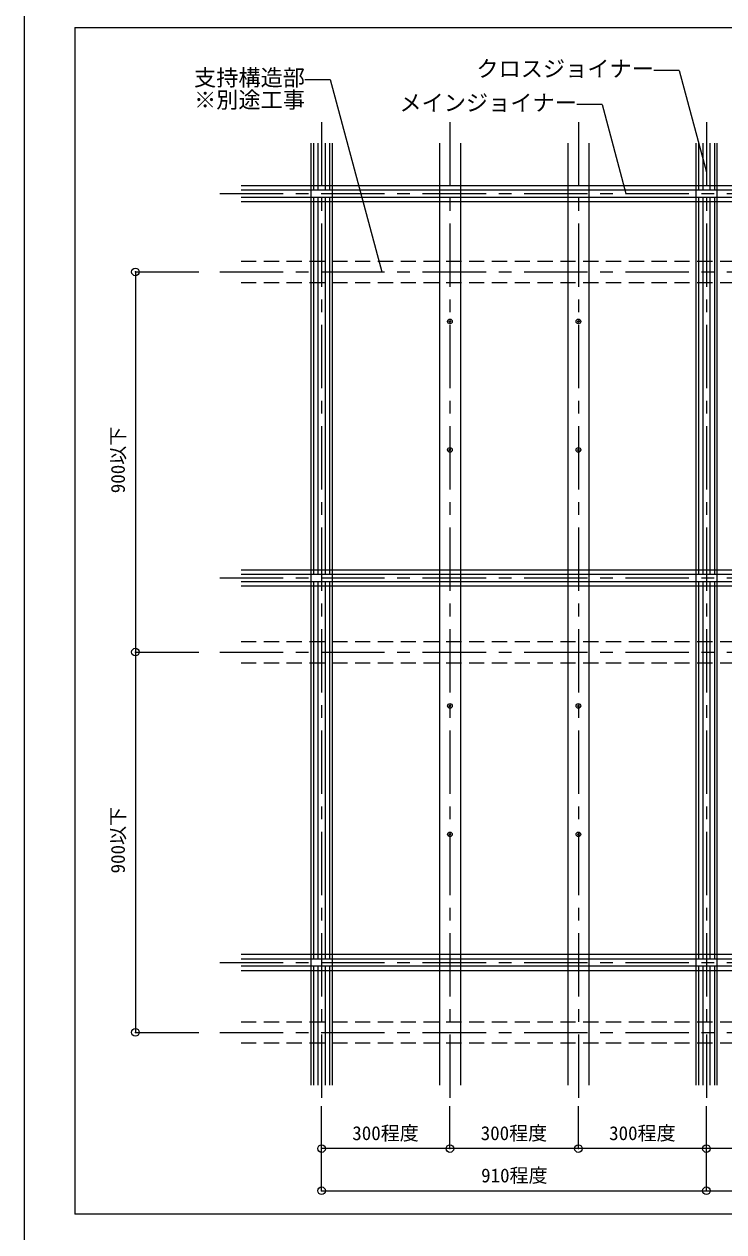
# Model space of a CAD drawing. Units: millimetres on the paper, enlarged 10 times, with parts at other scales. Extents: x -1950 to 1950, y -1347 to 1325.
# Drawn here: x -1950 to -1398, y -554 to 399 of the extents above; entities that cross this region are included whole.
import ezdxf
from ezdxf.enums import TextEntityAlignment as Align

# ---------------------------------------------------------------- set-up
doc = ezdxf.new("R2010")
doc.units = ezdxf.units.MM
doc.header["$LTSCALE"] = 10
doc.header["$PDMODE"] = 32
doc.header["$PDSIZE"] = 6
doc.linetypes.add('CHAIN1', pattern=[8, 5, -1, 1, -1])
doc.linetypes.add('DASHED1', pattern=[1.8, 1.2, -0.6])
for name, color, linetype, lineweight in [('6-0_中心線', 4, 'CHAIN1', 9), ('6-1_吊り材', 7, 'Continuous', 18), ('6-2_野縁受け', 3, 'Continuous', 18), ('6-3_野縁', 2, 'Continuous', 25), ('6-5_寸法', 4, 'Continuous', 9), ('6-6_文字', 7, 'Continuous', 18), ('6-9_躯体他', 4, 'DASHED1', 9), ('6-C_ビス・アンカーボルト・強調図形', 2, 'Continuous', 25), ('F-3_野縁', 3, 'Continuous', 18)]:
    doc.layers.add(name, color=color, linetype=linetype, lineweight=lineweight)
doc.styles.add('ＭＳ ゴシック', font='')
doc.styles.get('ＭＳ ゴシック').set_extended_font_data('MS Gothic')

msp = doc.modelspace()

# ---------------------------------------------------------------- linework, layer by layer
at = {"layer": '6-0_中心線'}
for p, q in [((-1715.33, 321.77), (-1715.33, -454.8)), ((-1614, 321.77), (-1614, -454.8)), ((-1512.67, 321.77), (-1512.67, -454.8)), ((-1411.67, 321.77), (-1411.67, -454.8)), ((-1795.56, 265.43), (-724.44, 265.43)), ((-1795.56, 203.54), (-724.44, 203.54)), ((-1795.56, -37.9), (-724.44, -37.9)), ((-1795.56, -96.46), (-724.44, -96.46)), ((-1795.56, -341.23), (-724.44, -341.23)), ((-1795.56, -396.46), (-724.44, -396.46))]:
    msp.add_line(p, q, dxfattribs=at)
at = {"layer": '6-1_吊り材'}
for p, q in [((-1723.67, 305.1), (-1723.67, -438.13)), ((-1707, 305.1), (-1707, -438.13)), ((-1622.33, 305.1), (-1622.33, -438.13)), ((-1605.67, 305.1), (-1605.67, -438.13)), ((-1521, 305.1), (-1521, -438.13)), ((-1504.33, 305.1), (-1504.33, -438.13)), ((-1420, 305.1), (-1420, -438.13)), ((-1403.33, 305.1), (-1403.33, -438.13))]:
    msp.add_line(p, q, dxfattribs=at)
at = {"layer": '6-2_野縁受け'}
for p, q in [((-1778.89, 271.77), (-741.11, 271.77)), ((-1778.89, 268.27), (-741.11, 268.27)), ((-1778.89, 262.6), (-741.11, 262.6)), ((-1778.89, 259.1), (-741.11, 259.1)), ((-1778.89, -31.57), (-741.11, -31.57)), ((-1778.89, -35.07), (-741.11, -35.07)), ((-1778.89, -40.73), (-741.11, -40.73)), ((-1778.89, -44.23), (-741.11, -44.23)), ((-1778.89, -334.9), (-741.11, -334.9)), ((-1778.89, -338.4), (-741.11, -338.4)), ((-1778.89, -344.07), (-741.11, -344.07)), ((-1778.89, -347.57), (-741.11, -347.57))]:
    msp.add_line(p, q, dxfattribs=at)
at = {"layer": '6-3_野縁'}
for p, q in [((-1721.67, 305.1), (-1721.67, 268.27)), ((-1718.17, 305.1), (-1718.17, 268.27)), ((-1712.5, 305.1), (-1712.5, 268.27)), ((-1709, 305.1), (-1709, 268.27)), ((-1418, 305.1), (-1418, 268.27)), ((-1414.5, 305.1), (-1414.5, 268.27)), ((-1408.83, 305.1), (-1408.83, 268.27)), ((-1405.33, 305.1), (-1405.33, 268.27)), ((-1721.67, 262.6), (-1721.67, -35.07)), ((-1718.17, 262.6), (-1718.17, -35.07)), ((-1712.5, 262.6), (-1712.5, -35.07)), ((-1709, 262.6), (-1709, -35.07)), ((-1418, 262.6), (-1418, -35.07)), ((-1414.5, 262.6), (-1414.5, -35.07)), ((-1408.83, 262.6), (-1408.83, -35.07)), ((-1405.33, 262.6), (-1405.33, -35.07)), ((-1721.67, -40.73), (-1721.67, -338.4)), ((-1718.17, -40.73), (-1718.17, -338.4)), ((-1712.5, -40.73), (-1712.5, -338.4)), ((-1709, -40.73), (-1709, -338.4)), ((-1418, -40.73), (-1418, -338.4)), ((-1414.5, -40.73), (-1414.5, -338.4)), ((-1408.83, -40.73), (-1408.83, -338.4)), ((-1405.33, -40.73), (-1405.33, -338.4)), ((-1721.67, -344.07), (-1721.67, -438.13)), ((-1718.17, -344.07), (-1718.17, -438.13)), ((-1712.5, -344.07), (-1712.5, -438.13)), ((-1709, -344.07), (-1709, -438.13)), ((-1418, -344.07), (-1418, -438.13)), ((-1414.5, -344.07), (-1414.5, -438.13)), ((-1408.83, -344.07), (-1408.83, -438.13)), ((-1405.33, -344.07), (-1405.33, -438.13))]:
    msp.add_line(p, q, dxfattribs=at)
at = {"layer": '6-5_寸法'}
for p, q in [((-1862.22, 203.54), (-1862.22, -96.46)), ((-1862.22, 203.54), (-1812.22, 203.54)), ((-1862.22, -96.46), (-1862.22, -396.46)), ((-1862.22, -96.46), (-1812.22, -96.46)), ((-1862.22, -396.46), (-1812.22, -396.46)), ((-1614, -488.13), (-1614, -454.8)), ((-1512.67, -488.13), (-1512.67, -454.8)), ((-1411.67, -488.13), (-1411.67, -454.8)), ((-1411.67, -488.13), (-1411.67, -454.8)), ((-1715.33, -521.46), (-1715.33, -488.13)), ((-1512.67, -488.13), (-1614, -488.13)), ((-1411.67, -488.13), (-1512.67, -488.13)), ((-1310.67, -488.13), (-1411.67, -488.13)), ((-1411.67, -521.46), (-1411.67, -488.13)), ((-1715.33, -521.46), (-805, -521.46))]:
    msp.add_line(p, q, dxfattribs=at)
msp.add_lwpolyline([(-1614, -488.13), (-1715.33, -488.13), (-1715.33, -454.8)], dxfattribs=at)
at = {"layer": '6-5_寸法', "color": 7}
for p in [(-1862.22, 203.54), (-1862.22, -96.46), (-1862.22, -396.46), (-1715.33, -488.13), (-1614, -488.13), (-1512.67, -488.13), (-1411.67, -488.13), (-1715.33, -521.46), (-1411.67, -521.46)]:
    msp.add_point(p, dxfattribs=at)
at = {"layer": '6-6_文字'}
for p, q in [((-1433.14, 362.36), (-1453.14, 362.36)), ((-1433.14, 362.36), (-1411.67, 282.24)), ((-1728.43, 355.27), (-1708.43, 355.27)), ((-1708.43, 355.27), (-1667.77, 203.54)), ((-1493.89, 335.49), (-1513.89, 335.49)), ((-1493.89, 335.49), (-1475.12, 265.43))]:
    msp.add_line(p, q, dxfattribs=at)
at = {"layer": '6-9_躯体他'}
for p, q in [((-1778.89, 211.87), (-741.11, 211.87)), ((-1778.89, 195.2), (-741.11, 195.2)), ((-1778.89, -88.13), (-741.11, -88.13)), ((-1778.89, -104.8), (-741.11, -104.8)), ((-1778.89, -388.13), (-741.11, -388.13)), ((-1778.89, -404.8), (-741.11, -404.8))]:
    msp.add_line(p, q, dxfattribs=at)
at = {"layer": '6-C_ビス・アンカーボルト・強調図形'}
for p, q in [((-1614.75, 164.6), (-1614.37, 164.6)), ((-1614.37, 164.6), (-1614.23, 164.67)), ((-1614.37, 164.6), (-1614.31, 164.55)), ((-1614.37, 164.26), (-1614.31, 164.32)), ((-1614.23, 164.67), (-1614.17, 164.61)), ((-1614.23, 164.2), (-1614.17, 164.26)), ((-1614.17, 164.06), (-1614.23, 164.2)), ((-1613.82, 164.43), (-1614.18, 164.43)), ((-1614.17, 164.8), (-1614.11, 164.74)), ((-1614.17, 164.06), (-1614.11, 164.12)), ((-1614.16, 163.68), (-1614.17, 164.06)), ((-1614, 164.61), (-1614, 164.25)), ((-1613.83, 164.8), (-1613.89, 164.74)), ((-1613.83, 164.06), (-1613.89, 164.12)), ((-1613.84, 165.18), (-1613.83, 164.8)), ((-1613.83, 164.8), (-1613.77, 164.67)), ((-1613.77, 164.67), (-1613.83, 164.61)), ((-1613.77, 164.2), (-1613.83, 164.26)), ((-1613.63, 164.6), (-1613.77, 164.67)), ((-1613.63, 164.26), (-1613.77, 164.2)), ((-1613.63, 164.6), (-1613.69, 164.55)), ((-1613.63, 164.26), (-1613.69, 164.32)), ((-1613.25, 164.6), (-1613.63, 164.6)), ((-1613.25, 164.27), (-1613.63, 164.26)), ((-1513.42, 164.6), (-1513.04, 164.6)), ((-1513.04, 164.6), (-1512.9, 164.67)), ((-1513.04, 164.6), (-1512.98, 164.55)), ((-1513.04, 164.26), (-1512.98, 164.32)), ((-1512.9, 164.67), (-1512.84, 164.61)), ((-1512.9, 164.2), (-1512.84, 164.26)), ((-1512.84, 164.06), (-1512.9, 164.2)), ((-1512.48, 164.43), (-1512.85, 164.43)), ((-1512.84, 164.8), (-1512.78, 164.74)), ((-1512.84, 164.06), (-1512.78, 164.12)), ((-1512.83, 163.68), (-1512.84, 164.06)), ((-1512.67, 164.61), (-1512.67, 164.25)), ((-1512.5, 164.8), (-1512.55, 164.74)), ((-1512.5, 164.06), (-1512.55, 164.12)), ((-1512.5, 165.18), (-1512.5, 164.8)), ((-1512.5, 164.8), (-1512.43, 164.67)), ((-1512.43, 164.67), (-1512.49, 164.61)), ((-1512.43, 164.2), (-1512.49, 164.26)), ((-1512.3, 164.6), (-1512.43, 164.67)), ((-1512.3, 164.26), (-1512.43, 164.2)), ((-1512.3, 164.6), (-1512.35, 164.55)), ((-1512.3, 164.26), (-1512.35, 164.32)), ((-1511.92, 164.6), (-1512.3, 164.6)), ((-1511.92, 164.27), (-1512.3, 164.26)), ((-1614.75, 63.26), (-1614.37, 63.27)), ((-1614.37, 63.27), (-1614.23, 63.33)), ((-1614.37, 63.27), (-1614.31, 63.21)), ((-1614.37, 62.93), (-1614.31, 62.99)), ((-1614.23, 63.33), (-1614.17, 63.27)), ((-1614.23, 62.87), (-1614.17, 62.93)), ((-1614.17, 62.73), (-1614.23, 62.87)), ((-1613.82, 63.1), (-1614.18, 63.1)), ((-1614.17, 63.47), (-1614.11, 63.41)), ((-1614.17, 62.73), (-1614.11, 62.79)), ((-1614.16, 62.35), (-1614.17, 62.73)), ((-1614, 63.28), (-1614, 62.92)), ((-1613.83, 63.47), (-1613.89, 63.41)), ((-1613.83, 62.73), (-1613.89, 62.79)), ((-1613.84, 63.85), (-1613.83, 63.47)), ((-1613.83, 63.47), (-1613.77, 63.33)), ((-1613.77, 63.33), (-1613.83, 63.27)), ((-1613.77, 62.87), (-1613.83, 62.93)), ((-1613.63, 63.27), (-1613.77, 63.33)), ((-1613.63, 62.93), (-1613.77, 62.87)), ((-1613.63, 63.27), (-1613.69, 63.21)), ((-1613.63, 62.93), (-1613.69, 62.99)), ((-1613.25, 63.26), (-1613.63, 63.27)), ((-1613.25, 62.93), (-1613.63, 62.93)), ((-1513.42, 63.26), (-1513.04, 63.27)), ((-1513.04, 63.27), (-1512.9, 63.33)), ((-1513.04, 63.27), (-1512.98, 63.21)), ((-1513.04, 62.93), (-1512.98, 62.99)), ((-1512.9, 63.33), (-1512.84, 63.27)), ((-1512.9, 62.87), (-1512.84, 62.93)), ((-1512.84, 62.73), (-1512.9, 62.87)), ((-1512.48, 63.1), (-1512.85, 63.1)), ((-1512.84, 63.47), (-1512.78, 63.41)), ((-1512.84, 62.73), (-1512.78, 62.79)), ((-1512.83, 62.35), (-1512.84, 62.73)), ((-1512.67, 63.28), (-1512.67, 62.92)), ((-1512.5, 63.47), (-1512.55, 63.41)), ((-1512.5, 62.73), (-1512.55, 62.79)), ((-1512.5, 63.85), (-1512.5, 63.47)), ((-1512.5, 63.47), (-1512.43, 63.33)), ((-1512.43, 63.33), (-1512.49, 63.27)), ((-1512.43, 62.87), (-1512.49, 62.93)), ((-1512.3, 63.27), (-1512.43, 63.33)), ((-1512.3, 62.93), (-1512.43, 62.87)), ((-1512.3, 63.27), (-1512.35, 63.21)), ((-1512.3, 62.93), (-1512.35, 62.99)), ((-1511.92, 63.26), (-1512.3, 63.27)), ((-1511.92, 62.93), (-1512.3, 62.93)), ((-1614.75, -138.74), (-1614.37, -138.73)), ((-1614.37, -138.73), (-1614.23, -138.67)), ((-1614.37, -138.73), (-1614.31, -138.79)), ((-1614.37, -139.07), (-1614.31, -139.01)), ((-1614.23, -138.67), (-1614.17, -138.73)), ((-1614.23, -139.13), (-1614.17, -139.07)), ((-1614.17, -139.27), (-1614.23, -139.13)), ((-1613.82, -138.9), (-1614.18, -138.9)), ((-1614.17, -138.53), (-1614.11, -138.59)), ((-1614.17, -139.27), (-1614.11, -139.21)), ((-1614.16, -139.65), (-1614.17, -139.27)), ((-1614, -138.72), (-1614, -139.08)), ((-1613.83, -138.53), (-1613.89, -138.59)), ((-1613.83, -139.27), (-1613.89, -139.21)), ((-1613.84, -138.15), (-1613.83, -138.53)), ((-1613.83, -138.53), (-1613.77, -138.67)), ((-1613.77, -138.67), (-1613.83, -138.73)), ((-1613.77, -139.13), (-1613.83, -139.07)), ((-1613.63, -138.73), (-1613.77, -138.67)), ((-1613.63, -139.07), (-1613.77, -139.13)), ((-1613.63, -138.73), (-1613.69, -138.79)), ((-1613.63, -139.07), (-1613.69, -139.01)), ((-1613.25, -138.74), (-1613.63, -138.73)), ((-1613.25, -139.07), (-1613.63, -139.07)), ((-1513.42, -138.74), (-1513.04, -138.73)), ((-1513.04, -138.73), (-1512.9, -138.67)), ((-1513.04, -138.73), (-1512.98, -138.79)), ((-1513.04, -139.07), (-1512.98, -139.01)), ((-1512.9, -138.67), (-1512.84, -138.73)), ((-1512.9, -139.13), (-1512.84, -139.07)), ((-1512.84, -139.27), (-1512.9, -139.13)), ((-1512.48, -138.9), (-1512.85, -138.9)), ((-1512.84, -138.53), (-1512.78, -138.59)), ((-1512.84, -139.27), (-1512.78, -139.21)), ((-1512.83, -139.65), (-1512.84, -139.27)), ((-1512.67, -138.72), (-1512.67, -139.08)), ((-1512.5, -138.53), (-1512.55, -138.59)), ((-1512.5, -139.27), (-1512.55, -139.21)), ((-1512.5, -138.15), (-1512.5, -138.53)), ((-1512.5, -138.53), (-1512.43, -138.67)), ((-1512.43, -138.67), (-1512.49, -138.73)), ((-1512.43, -139.13), (-1512.49, -139.07)), ((-1512.3, -138.73), (-1512.43, -138.67)), ((-1512.3, -139.07), (-1512.43, -139.13)), ((-1512.3, -138.73), (-1512.35, -138.79)), ((-1512.3, -139.07), (-1512.35, -139.01)), ((-1511.92, -138.74), (-1512.3, -138.73)), ((-1511.92, -139.07), (-1512.3, -139.07)), ((-1614.75, -240.07), (-1614.37, -240.06)), ((-1614.37, -240.06), (-1614.23, -240)), ((-1614.37, -240.06), (-1614.31, -240.12)), ((-1614.37, -240.4), (-1614.31, -240.35)), ((-1614.23, -240), (-1614.17, -240.06)), ((-1614.23, -240.47), (-1614.17, -240.41)), ((-1614.17, -240.6), (-1614.23, -240.47)), ((-1613.82, -240.23), (-1614.18, -240.23)), ((-1614.17, -239.87), (-1614.11, -239.92)), ((-1614.17, -240.6), (-1614.11, -240.55)), ((-1614.16, -240.98), (-1614.17, -240.6)), ((-1614, -240.05), (-1614, -240.42)), ((-1613.83, -239.87), (-1613.89, -239.92)), ((-1613.83, -240.6), (-1613.89, -240.55)), ((-1613.84, -239.49), (-1613.83, -239.87)), ((-1613.83, -239.87), (-1613.77, -240)), ((-1613.77, -240), (-1613.83, -240.06)), ((-1613.77, -240.47), (-1613.83, -240.41)), ((-1613.63, -240.06), (-1613.77, -240)), ((-1613.63, -240.4), (-1613.77, -240.47)), ((-1613.63, -240.06), (-1613.69, -240.12)), ((-1613.63, -240.4), (-1613.69, -240.35)), ((-1613.25, -240.07), (-1613.63, -240.06)), ((-1613.25, -240.4), (-1613.63, -240.4)), ((-1513.42, -240.07), (-1513.04, -240.06)), ((-1513.04, -240.06), (-1512.9, -240)), ((-1513.04, -240.06), (-1512.98, -240.12)), ((-1513.04, -240.4), (-1512.98, -240.35)), ((-1512.9, -240), (-1512.84, -240.06)), ((-1512.9, -240.47), (-1512.84, -240.41)), ((-1512.84, -240.6), (-1512.9, -240.47)), ((-1512.48, -240.23), (-1512.85, -240.23)), ((-1512.84, -239.87), (-1512.78, -239.92)), ((-1512.84, -240.6), (-1512.78, -240.55)), ((-1512.83, -240.98), (-1512.84, -240.6)), ((-1512.67, -240.05), (-1512.67, -240.42)), ((-1512.5, -239.87), (-1512.55, -239.92)), ((-1512.5, -240.6), (-1512.55, -240.55)), ((-1512.5, -239.49), (-1512.5, -239.87)), ((-1512.5, -239.87), (-1512.43, -240)), ((-1512.43, -240), (-1512.49, -240.06)), ((-1512.43, -240.47), (-1512.49, -240.41)), ((-1512.3, -240.06), (-1512.43, -240)), ((-1512.3, -240.4), (-1512.43, -240.47)), ((-1512.3, -240.06), (-1512.35, -240.12)), ((-1512.3, -240.4), (-1512.35, -240.35)), ((-1511.92, -240.07), (-1512.3, -240.06)), ((-1511.92, -240.4), (-1512.3, -240.4))]:
    msp.add_line(p, q, dxfattribs=at)
for points in [[(-1614.75, 164.27), (-1614.37, 164.26), (-1614.23, 164.2)], [(-1614.16, 165.18), (-1614.17, 164.8), (-1614.23, 164.67)], [(-1613.84, 163.68), (-1613.83, 164.06), (-1613.77, 164.2)], [(-1513.42, 164.27), (-1513.04, 164.26), (-1512.9, 164.2)], [(-1512.83, 165.18), (-1512.84, 164.8), (-1512.9, 164.67)], [(-1512.5, 163.68), (-1512.5, 164.06), (-1512.43, 164.2)], [(-1614.75, 62.93), (-1614.37, 62.93), (-1614.23, 62.87)], [(-1614.16, 63.85), (-1614.17, 63.47), (-1614.23, 63.33)], [(-1613.84, 62.35), (-1613.83, 62.73), (-1613.77, 62.87)], [(-1513.42, 62.93), (-1513.04, 62.93), (-1512.9, 62.87)], [(-1512.83, 63.85), (-1512.84, 63.47), (-1512.9, 63.33)], [(-1512.5, 62.35), (-1512.5, 62.73), (-1512.43, 62.87)], [(-1614.75, -139.07), (-1614.37, -139.07), (-1614.23, -139.13)], [(-1614.16, -138.15), (-1614.17, -138.53), (-1614.23, -138.67)], [(-1613.84, -139.65), (-1613.83, -139.27), (-1613.77, -139.13)], [(-1513.42, -139.07), (-1513.04, -139.07), (-1512.9, -139.13)], [(-1512.83, -138.15), (-1512.84, -138.53), (-1512.9, -138.67)], [(-1512.5, -139.65), (-1512.5, -139.27), (-1512.43, -139.13)], [(-1614.75, -240.4), (-1614.37, -240.4), (-1614.23, -240.47)], [(-1614.16, -239.49), (-1614.17, -239.87), (-1614.23, -240)], [(-1613.84, -240.98), (-1613.83, -240.6), (-1613.77, -240.47)], [(-1513.42, -240.4), (-1513.04, -240.4), (-1512.9, -240.47)], [(-1512.83, -239.49), (-1512.84, -239.87), (-1512.9, -240)], [(-1512.5, -240.98), (-1512.5, -240.6), (-1512.43, -240.47)]]:
    msp.add_lwpolyline(points, dxfattribs=at)
for centre in [(-1614, 164.43), (-1512.67, 164.43), (-1614, 63.1), (-1512.67, 63.1), (-1614, -138.9), (-1512.67, -138.9), (-1614, -240.23), (-1512.67, -240.23)]:
    msp.add_circle(centre, 1.83, dxfattribs=at)
for centre, radius, start, end in [((-1614, 164.43), 0.767, 167.57653, 192.42347), ((-1614, 164.43), 0.382, 162.48255, 197.51745), ((-1614, 164.43), 0.767, 77.57653, 102.42347), ((-1614, 164.43), 0.767, 257.57653, 282.42347), ((-1614, 164.43), 0.382, 72.48255, 107.51745), ((-1614, 164.43), 0.382, 252.48255, 287.51745), ((-1614, 164.43), 0.382, 342.48255, 17.51745), ((-1614, 164.43), 0.767, 347.57653, 12.42347), ((-1512.67, 164.43), 0.767, 167.57653, 192.42347), ((-1512.67, 164.43), 0.382, 162.48255, 197.51745), ((-1512.67, 164.43), 0.767, 77.57653, 102.42347), ((-1512.67, 164.43), 0.767, 257.57653, 282.42347), ((-1512.67, 164.43), 0.382, 72.48255, 107.51745), ((-1512.67, 164.43), 0.382, 252.48255, 287.51745), ((-1512.67, 164.43), 0.382, 342.48255, 17.51745), ((-1512.67, 164.43), 0.767, 347.57653, 12.42347), ((-1614, 63.1), 0.767, 167.57653, 192.42347), ((-1614, 63.1), 0.382, 162.48255, 197.51745), ((-1614, 63.1), 0.767, 77.57653, 102.42347), ((-1614, 63.1), 0.767, 257.57653, 282.42347), ((-1614, 63.1), 0.382, 72.48255, 107.51745), ((-1614, 63.1), 0.382, 252.48255, 287.51745), ((-1614, 63.1), 0.382, 342.48255, 17.51745), ((-1614, 63.1), 0.767, 347.57653, 12.42347), ((-1512.67, 63.1), 0.767, 167.57653, 192.42347), ((-1512.67, 63.1), 0.382, 162.48255, 197.51745), ((-1512.67, 63.1), 0.767, 77.57653, 102.42347), ((-1512.67, 63.1), 0.767, 257.57653, 282.42347), ((-1512.67, 63.1), 0.382, 72.48255, 107.51745), ((-1512.67, 63.1), 0.382, 252.48255, 287.51745), ((-1512.67, 63.1), 0.382, 342.48255, 17.51745), ((-1512.67, 63.1), 0.767, 347.57653, 12.42347), ((-1614, -138.9), 0.767, 167.57653, 192.42347), ((-1614, -138.9), 0.382, 162.48255, 197.51745), ((-1614, -138.9), 0.767, 77.57653, 102.42347), ((-1614, -138.9), 0.767, 257.57653, 282.42347), ((-1614, -138.9), 0.382, 72.48255, 107.51745), ((-1614, -138.9), 0.382, 252.48255, 287.51745), ((-1614, -138.9), 0.382, 342.48255, 17.51745), ((-1614, -138.9), 0.767, 347.57653, 12.42347), ((-1512.67, -138.9), 0.767, 167.57653, 192.42347), ((-1512.67, -138.9), 0.382, 162.48255, 197.51745), ((-1512.67, -138.9), 0.767, 77.57653, 102.42347), ((-1512.67, -138.9), 0.767, 257.57653, 282.42347), ((-1512.67, -138.9), 0.382, 72.48255, 107.51745), ((-1512.67, -138.9), 0.382, 252.48255, 287.51745), ((-1512.67, -138.9), 0.382, 342.48255, 17.51745), ((-1512.67, -138.9), 0.767, 347.57653, 12.42347), ((-1614, -240.23), 0.767, 167.57653, 192.42347), ((-1614, -240.23), 0.382, 162.48255, 197.51745), ((-1614, -240.23), 0.767, 77.57653, 102.42347), ((-1614, -240.23), 0.767, 257.57653, 282.42347), ((-1614, -240.23), 0.382, 72.48255, 107.51745), ((-1614, -240.23), 0.382, 252.48255, 287.51745), ((-1614, -240.23), 0.382, 342.48255, 17.51745), ((-1614, -240.23), 0.767, 347.57653, 12.42347), ((-1512.67, -240.23), 0.767, 167.57653, 192.42347), ((-1512.67, -240.23), 0.382, 162.48255, 197.51745), ((-1512.67, -240.23), 0.767, 77.57653, 102.42347), ((-1512.67, -240.23), 0.767, 257.57653, 282.42347), ((-1512.67, -240.23), 0.382, 72.48255, 107.51745), ((-1512.67, -240.23), 0.382, 252.48255, 287.51745), ((-1512.67, -240.23), 0.382, 342.48255, 17.51745), ((-1512.67, -240.23), 0.767, 347.57653, 12.42347)]:
    msp.add_arc(centre, radius, start, end, dxfattribs=at)
at = {"layer": 'F-3_野縁'}
for p, q in [((-1950, 1325), (-1950, -1325)), ((-1910, 396.37), (-610, 396.37)), ((-1910, 396.37), (-1910, -540))]:
    msp.add_line(p, q, dxfattribs=at)
msp.add_lwpolyline([(-610, 396.37), (-610, -540), (-1910, -540)], dxfattribs=at)

# ---------------------------------------------------------------- texts
at = {"layer": '6-5_寸法', "style": 'ＭＳ ゴシック'}
for p in [(-1867.22, 28.92), (-1867.22, -271.08)]:
    msp.add_text('900以下', height=11, rotation=90, dxfattribs=at).set_placement(p, align=Align.BOTTOM_LEFT)
for s, p in [('300程度', (-1691.08, -484.8)), ('300程度', (-1589.75, -484.8)), ('300程度', (-1488.42, -484.8)), ('910程度', (-1589.42, -518.13))]:
    msp.add_text(s, height=11, dxfattribs=at).set_placement(p, align=Align.BOTTOM_LEFT)
at = {"layer": '6-6_文字', "style": 'ＭＳ ゴシック'}
for s, p in [('支持構造部', (-1815.93, 346.52)), ('クロスジョイナー', (-1593.14, 353.61)), ('※別途工事', (-1815.93, 329.02)), ('メインジョイナー', (-1653.89, 326.74))]:
    msp.add_text(s, height=12.83, dxfattribs=at).set_placement(p, align=Align.BOTTOM_LEFT)

doc.saveas('drawing.dxf')
